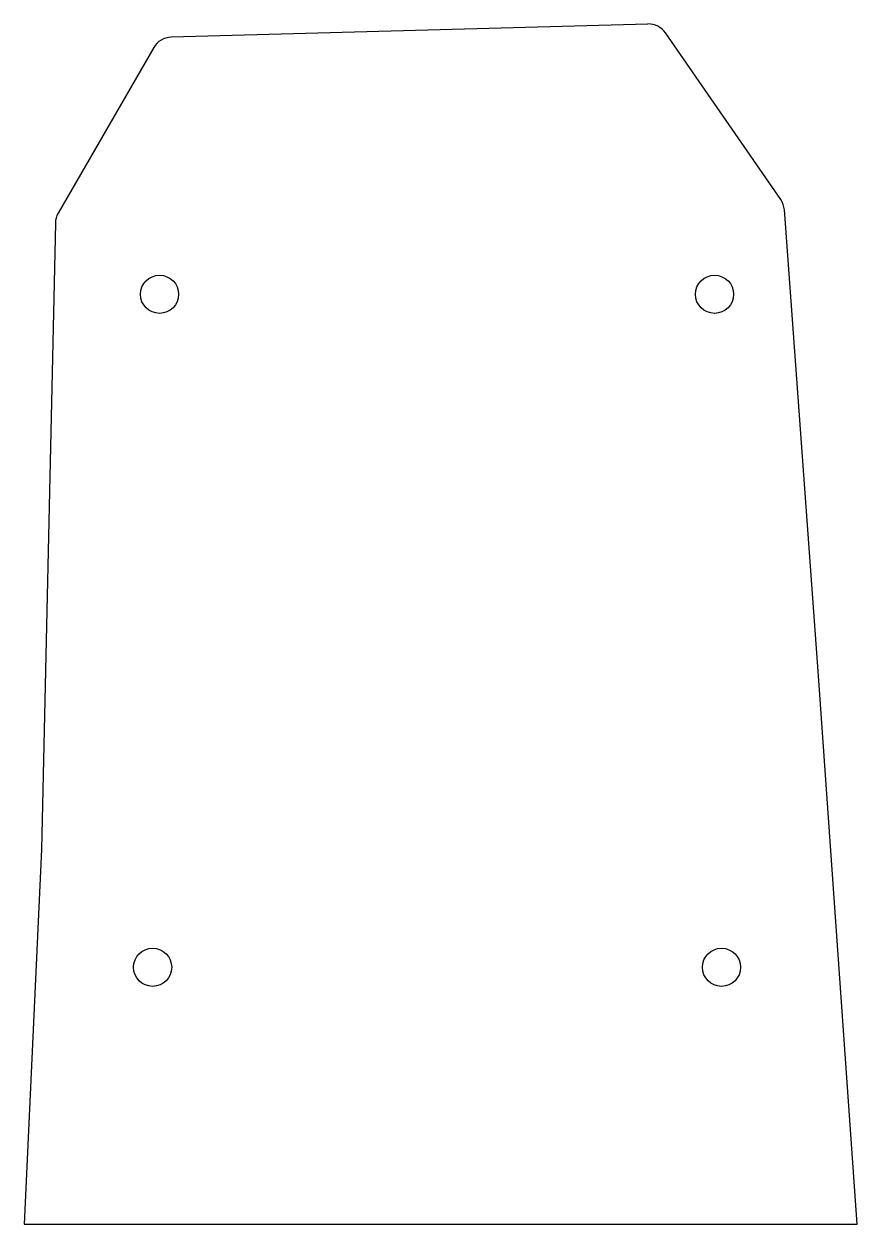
# Model space of a CAD drawing. Header units: millimetres. Extents: x -60 to 61, y -99 to 74.
import ezdxf

# ---------------------------------------------------------------- set-up
doc = ezdxf.new("R2010")
doc.units = ezdxf.units.MM

msp = doc.modelspace()

# ---------------------------------------------------------------- linework, layer by layer
for p, q in [((30.38, 73.95), (-38.32, 72.05)), ((49.53, 48.67), (32.93, 72.66)), ((-40.84, 70.55), (-54.62, 46.67)), ((55, -20), (50.06, 47.18)), ((-55.02, 45.23), (-57, -45)), ((60.53, -99), (55, -20)), ((-57, -45), (-59.54, -99)), ((-59.54, -99), (60.53, -99))]:
    msp.add_line(p, q)
for centre in [(-40, 35), (40, 35), (-41, -62), (41, -62)]:
    msp.add_circle(centre, 2.75)
for centre, start, end in [((30.46, 70.96), 34.6952, 91.5911), ((-38.24, 69.05), 91.5911, 150.0184), ((47.07, 46.96), 4.2054, 34.6952), ((-52.02, 45.17), 150.0184, 178.741)]:
    msp.add_arc(centre, 3, start, end)

doc.saveas('drawing.dxf')
